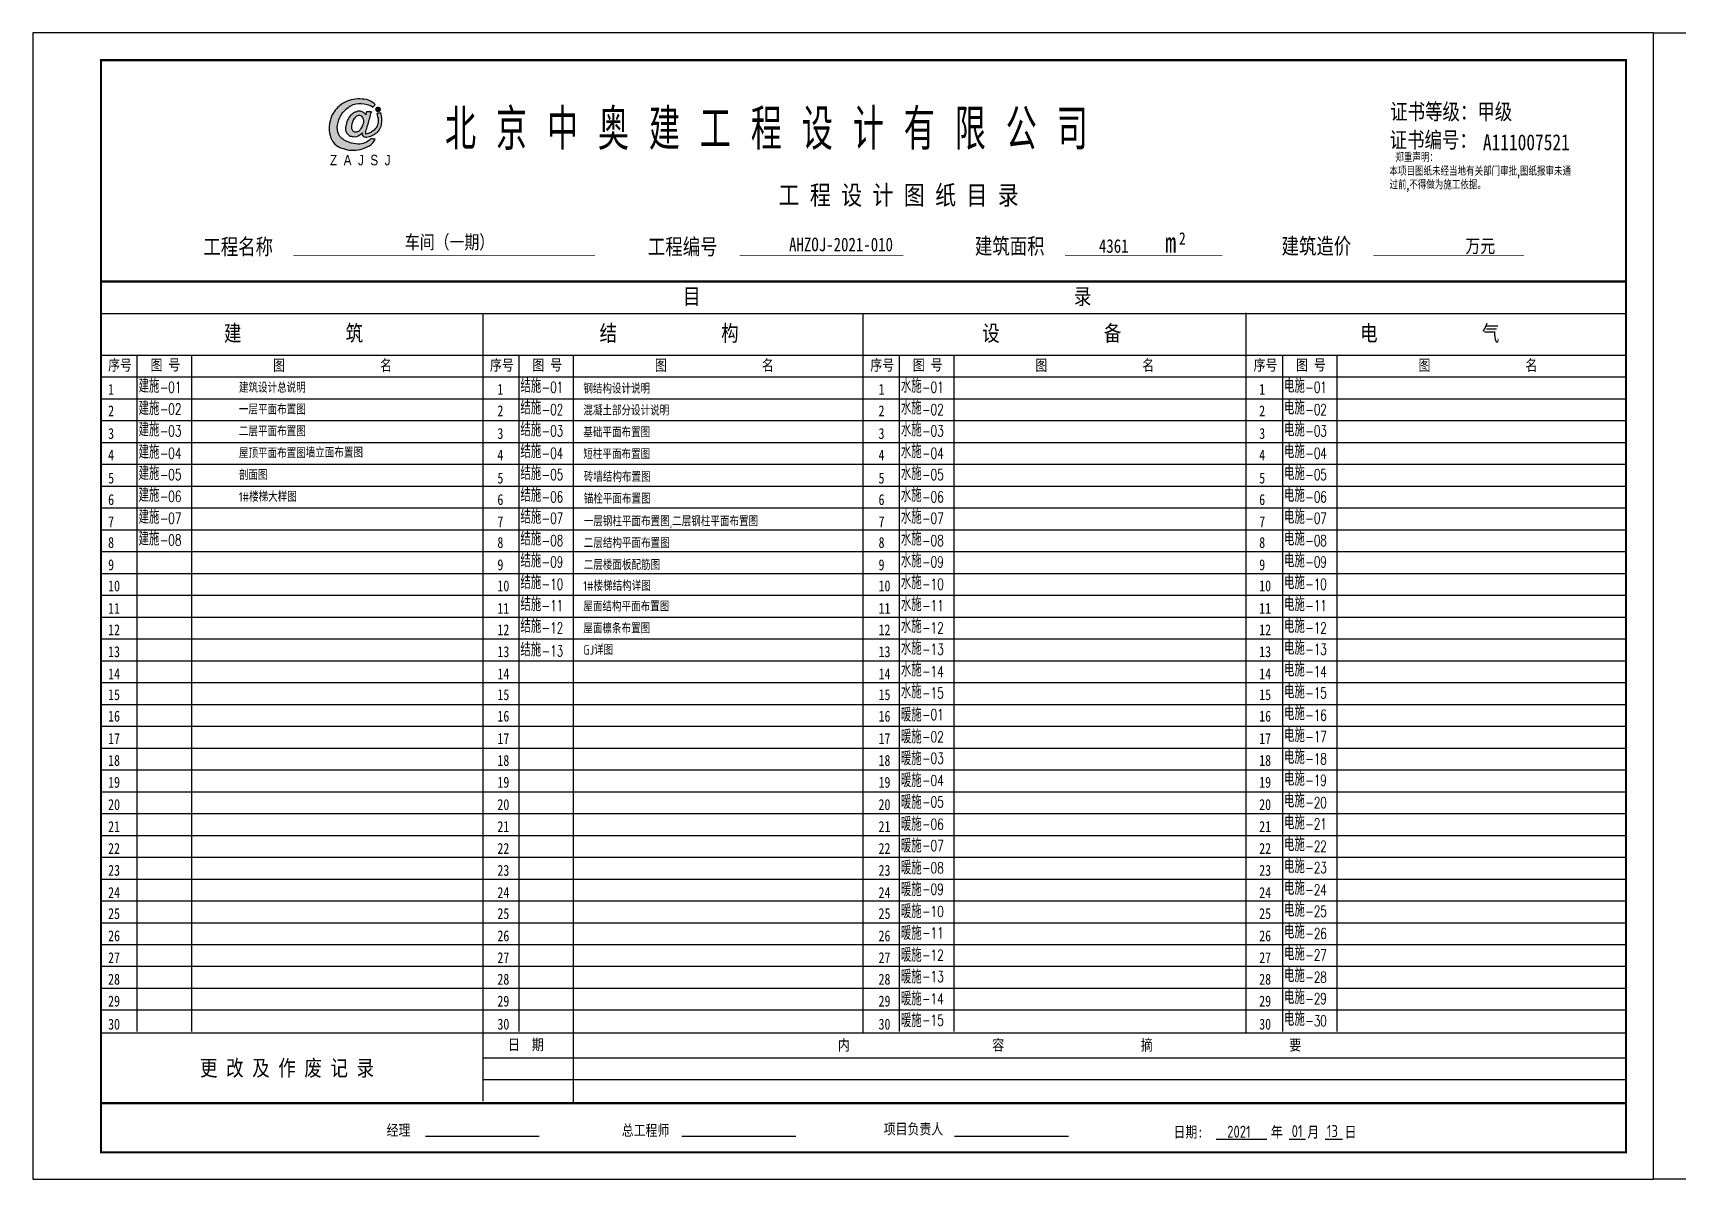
# Model space of a CAD drawing. Extents: x -89996 to 1006241, y -2176 to 440573.
# Drawn here: x -28822 to 31449, y 232896 to 274896 of the extents above; entities that cross this region are included whole.
import ezdxf
from ezdxf.enums import TextEntityAlignment as Align

# ---------------------------------------------------------------- set-up
doc = ezdxf.new("R2010")
doc.units = 0
doc.header["$LTSCALE"] = 1000
doc.header["$MEASUREMENT"] = 0
for name, color, linetype in [('BORDER', 7, 'Continuous'), ('PUB_TEXT', 7, 'Continuous'), ('PUB_TITLE', 4, 'Continuous'), ('TK', 4, 'Continuous'), ('图框文字', 120, 'Continuous'), ('图签', 3, 'Continuous')]:
    doc.layers.add(name, color=color, linetype=linetype)
doc.styles.add('$DDT_AUDIT_GENERATED_(A9)', font='', dxfattribs={"width": 0.8})
doc.styles.add('-黑体', font='tssdeng.shx', dxfattribs={"bigfont": 'tssdchn.shx'})
doc.styles.add('_HZTXT', font='tssdeng.shx', dxfattribs={"width": 0.8, "bigfont": 'tssdchn.shx'})
doc.styles.add('_ROMANS', font='ROMANS.shx', dxfattribs={"width": 0.6})
doc.styles.add('HZ', font='txt.shx', dxfattribs={"width": 0.8, "bigfont": '000hztxt.shx'})
doc.styles.get('$DDT_AUDIT_GENERATED_(A9)').set_extended_font_data('SimSun')

# ---------------------------------------------------------------- blocks, each defined once
blk = doc.blocks.new('dd')
at = {"layer": '图签'}
h = blk.add_hatch(color=5, dxfattribs=at)
h.set_gradient(color1=(0, 0, 255), color2=(36, 36, 255), one_color=1, tint=0.57)
h.paths.add_polyline_path([(452, 1270, -0.093206), (531, 1562, -0.136321), (716, 1807, -0.161039), (988, 1948, -0.108591), (1307, 1935, -0.049497), (1479, 1861, 0.062627), (1539, 1932, 0.094388), (1351, 2056, 0.136326), (854, 2062, 0.161722), (430, 1810, 0.133661), (243, 1435, 0.158414), (286, 937, 0.22517), (632, 669, 0.138663), (1107, 646, 0.074676), (1375, 753, 0.125344), (1543, 944, 0.006312), (1413, 948, -0.090385), (1244, 833, -0.096745), (1053, 797, -0.073845), (803, 850, -0.140868), (530, 1020, -0.160753)])
h = blk.add_hatch(color=5, dxfattribs=at)
h.set_gradient(color1=(0, 0, 255), color2=(36, 36, 255), one_color=1, tint=0.57)
h.paths.add_polyline_path([(1306, 1289, 0.011169), (1334, 1370, 0.005807), (1431, 1724, 0.01105), (1292, 1724, 0.016796), (1267, 1634, 0.125943), (1203, 1704, 0.083806), (1120, 1739, 0.082879), (1047, 1739, -0.008503), (952, 1710, 0.060057), (844, 1628, 0.086078), (774, 1532, 0.099424), (705, 1347, 0.12153), (690, 1225, 0.102644), (719, 1122, 0.056648), (797, 1042, 0.092914), (913, 1013, 0.194578), (1098, 1064, -0.002562), (1175, 1122, 0.064354), (1167, 1068, 0.172385), (1207, 1017, 0.105458), (1300, 1002, 0.086567), (1454, 1046, 0.047674), (1592, 1136, 0.166359), (1692, 1274, 0.096748), (1728, 1431, 0.03151), (1728, 1548, 0.041815), (1700, 1691, 0.007654), (1588, 1673, -0.009919), (1610, 1585, -0.068269), (1624, 1482, -0.105336), (1605, 1352, -0.14652), (1528, 1223, -0.070486), (1434, 1151, -0.077937), (1341, 1103, -0.127098), (1272, 1084, -0.114215), (1267, 1129, -0.007609)])
h.paths.add_polyline_path([(865, 1245, -0.099994), (863, 1328, -0.050974), (888, 1427, -0.120527), (938, 1529, -0.043888), (1002, 1595, -0.08446), (1063, 1619, -0.147309), (1127, 1607, -0.037474), (1177, 1572, -0.06931), (1209, 1507, -0.067662), (1213, 1431, -0.02676), (1211, 1413, 0.017209), (1183, 1329, -0.048815), (1120, 1223, -0.139096), (1046, 1163, -0.097991), (944, 1153, -0.085394), (909, 1169, -0.149141)], flags=16)
h = blk.add_hatch(color=1, dxfattribs=at)
h.set_gradient(color1=(255, 0, 0), color2=(255, 0, 0), tint=0.57)
h.paths.add_polyline_path([(1557, 1818, 0.386553), (1564, 1757, 0.170676), (1604, 1736, 0.082224), (1657, 1743, 0.087509), (1686, 1766, 0.264235), (1694, 1804, 0.244333), (1636, 1850, 0.30271)])
blk.add_lwpolyline([(1539, 1932, 0.094388), (1351, 2056, 0.136326), (854, 2062, 0.161722), (430, 1810, 0.133661), (243, 1435, 0.158414), (286, 937, 0.22517), (632, 669, 0.138663), (1107, 646, 0.074676), (1375, 753, 0.125344), (1543, 944, 0.006312), (1413, 948, -0.090385), (1244, 833, -0.096745), (1053, 797, -0.073845), (803, 850, -0.140868), (530, 1020, -0.160753), (452, 1270, -0.093206), (531, 1562, -0.136321), (716, 1807, -0.161039), (988, 1948, -0.108591), (1307, 1935, -0.049497), (1479, 1861, 0.062627)], format="xyb", close=True, dxfattribs=at)
for points in [[(1431, 1724, 0.011041), (1292, 1724, 0.016796), (1267, 1634, 0.125943), (1203, 1704, 0.083806), (1120, 1739, 0.082879), (1047, 1739, -0.008503), (952, 1710, 0.060057), (844, 1628, 0.086078), (774, 1532, 0.099424), (705, 1347, 0.12153), (690, 1225, 0.102644), (719, 1122, 0.056648), (797, 1042, 0.092914), (913, 1013, 0.194578), (1098, 1064, -0.002562), (1175, 1122, 0.064354), (1167, 1068, 0.172385), (1207, 1017, 0.105458), (1300, 1002, 0.086567), (1454, 1046, 0.047674), (1592, 1136, 0.166359), (1692, 1274, 0.096748), (1728, 1431, 0.03151), (1728, 1548, 0.041815), (1700, 1691, 0.007654), (1588, 1673, -0.009919), (1610, 1585, -0.068269), (1624, 1482, -0.105336), (1605, 1352, -0.14652), (1528, 1223, -0.070486), (1434, 1151, -0.077937), (1341, 1103, -0.127098), (1272, 1084, -0.114215), (1267, 1129, -0.007609), (1306, 1289, 0.011169), (1334, 1370, 0.005782), (1430, 1722, 0.069025)], [(1213, 1431, 0.067662), (1209, 1507, 0.06931), (1177, 1572, 0.037474), (1127, 1607, 0.147309), (1063, 1619, 0.08446), (1002, 1595, 0.043888), (938, 1529, 0.120527), (888, 1427, 0.050974), (863, 1328, 0.099994), (865, 1245, 0.149141), (909, 1169, 0.085394), (944, 1153, 0.097991), (1046, 1163, 0.139096), (1120, 1223, 0.048815), (1183, 1329, -0.017209), (1211, 1413, 0.02676), (1213, 1431, 0.441273)], [(1694, 1804, 0.243958), (1636, 1850, 0.303117), (1557, 1818, 0.386553), (1564, 1757, 0.170676), (1604, 1736, 0.082224), (1657, 1743, 0.087509), (1686, 1766, 0.264235), (1694, 1804, -7.823139)]]:
    blk.add_lwpolyline(points, format="xyb", dxfattribs=at)
at = {"insert": (246, 492), "char_height": 300, "width": 8000, "attachment_point": 1, "style": 'HZ'}
blk.add_mtext('{\\fArial|b0|i0|c0|p32;Z  A  J  S  J}', dxfattribs=at)

msp = doc.modelspace()

# ---------------------------------------------------------------- linework, layer by layer
at = {"color": 0}
for p, q in [((-26321.6, 263092.62), (29574.48, 263092.62)), ((-25008.48, 263079.05), (-25008.48, 238299.24)), ((-23008.48, 263079.05), (-23008.48, 238299.24)), ((-11011.85, 263079.05), (-11011.85, 238299.24)), ((-9011.85, 263079.05), (-9011.85, 235698.38)), ((2933.04, 263079.05), (2933.04, 238299.24)), ((4933.04, 263079.05), (4933.04, 238299.24)), ((16979.22, 263079.05), (16979.22, 238299.24)), ((18979.22, 263079.05), (18979.22, 238299.24)), ((-26321.6, 262292.62), (29574.48, 262292.62)), ((-26321.6, 261492.62), (29574.48, 261492.62)), ((-26321.6, 260692.62), (29574.48, 260692.62)), ((-26321.6, 259892.62), (29574.48, 259892.62)), ((-26321.6, 259092.62), (29574.48, 259092.62)), ((-26321.6, 258292.62), (29574.48, 258292.62)), ((-26321.6, 257492.62), (29574.48, 257492.62)), ((-26321.6, 256692.62), (29574.48, 256692.62)), ((-26321.6, 255892.62), (29574.48, 255892.62)), ((-26321.6, 255092.62), (29574.48, 255092.62)), ((-26321.6, 254292.62), (29574.48, 254292.62)), ((-26321.6, 253492.62), (29574.48, 253492.62)), ((-26321.6, 252692.62), (29574.48, 252692.62)), ((-26321.6, 251892.62), (29574.48, 251892.62)), ((-26321.6, 251092.62), (29574.48, 251092.62)), ((-26321.6, 250292.62), (29574.48, 250292.62)), ((-26321.6, 249492.62), (29574.48, 249492.62)), ((-26321.6, 248692.62), (29574.48, 248692.62)), ((-26321.6, 247892.62), (29574.48, 247892.62)), ((-26321.6, 247092.62), (29574.48, 247092.62)), ((-26321.6, 246292.62), (29574.48, 246292.62)), ((-26321.6, 245492.62), (29574.48, 245492.62)), ((-26321.6, 244692.62), (29574.48, 244692.62)), ((-26321.6, 243892.62), (29574.48, 243892.62)), ((-26321.6, 243092.62), (29574.48, 243092.62)), ((-26321.6, 242292.62), (29574.48, 242292.62)), ((-26321.6, 241492.62), (29574.48, 241492.62)), ((-26321.6, 240692.62), (29574.48, 240692.62)), ((-26321.6, 239892.62), (29574.48, 239892.62)), ((-26321.6, 239092.62), (29574.48, 239092.62)), ((-12329.99, 238226.57), (-12329.99, 235746.94)), ((-12329.99, 237340.72), (29578.4, 237340.72)), ((-12329.99, 236540.72), (29578.4, 236540.72)), ((-14434.1, 234474.04), (-10259.65, 234474.04)), ((-5032.7, 234474.04), (-858.26, 234474.04)), ((4959.36, 234474.04), (9133.8, 234474.04)), ((14556.69, 234359.67), (16403.88, 234359.67)), ((17233.77, 234359.67), (17822.73, 234359.67)), ((18545.54, 234359.67), (19188.04, 234359.67))]:
    msp.add_line(p, q, dxfattribs=at)
for points, const_width in [([(-19270.76, 266732.42), (-8215.65, 266732.42)], 27.6), ([(-2918.62, 266732.42), (3081.38, 266732.42)], 27.6), ([(9010.89, 266732.42), (14773.48, 266732.42)], 27.6), ([(20307.91, 266732.42), (25833.1, 266732.42)], 27.6), ([(-26359.68, 265786.63), (29593.4, 265786.63)], 82.8), ([(-26321.6, 264611.41), (29561.45, 264611.41)], 27.6), ([(-12324.97, 264629.16), (-12324.97, 238245.73)], 36.8), ([(1603.35, 264629.16), (1603.35, 238245.73)], 36.8), ([(1603.35, 264629.16), (1603.35, 238245.73)], 36.8), ([(15649.53, 264646.91), (15649.53, 238263.48)], 36.8), ([(15649.53, 264646.91), (15649.53, 238263.48)], 36.8), ([(15649.53, 264629.16), (15649.53, 238245.73)], 36.8), ([(-26356.92, 238245.73), (29562.41, 238245.73)], 27.6), ([(-26320.63, 238245.73), (29562.41, 238245.73)], 27.6), ([(-26356.92, 235681.74), (29562.41, 235681.74)], 82.8)]:
    msp.add_lwpolyline(points, dxfattribs=dict(const_width=const_width))
at = {"color": 0, "const_width": 50}
for points in [[(-26321.6, 264611.41), (29561.45, 264611.41)], [(-12324.97, 264629.16), (-12324.97, 238245.73)], [(1603.35, 264629.16), (1603.35, 238245.73)], [(15649.53, 264646.91), (15649.53, 238263.48)], [(-26320.63, 238245.73), (29562.41, 238245.73)]]:
    msp.add_lwpolyline(points, dxfattribs=at)
at = {"layer": 'BORDER', "const_width": 75}
msp.add_lwpolyline([(-26321.6, 273896.12), (29578.4, 273896.12), (29578.4, 233874.64), (-26321.6, 233874.64), (-26321.6, 273896.12)], dxfattribs=at)
at = {"layer": 'PUB_TITLE'}
for points in [[(-28821.6, 232896.12), (30578.4, 232896.12), (30578.4, 274896.12), (-28821.6, 274896.12)], [(30578.4, 232896.12), (30578.4, 274896.12), (90043.05, 274896.12), (90043.05, 232896.12)]]:
    msp.add_lwpolyline(points, close=True, dxfattribs=at)
at = {"layer": 'TK'}
msp.add_lwpolyline([(30578.4, 232896.12), (30578.4, 274896.12), (-28821.6, 274896.12), (-28821.6, 232896.12), (30578.4, 232896.12)], dxfattribs=at)

# ---------------------------------------------------------------- block references
at = {"layer": '图签', "xscale": 1.28000000026077, "yscale": 1.28000000026077, "zscale": 1.28000000026077}
msp.add_blockref('dd', (-18244.83, 269797.91), dxfattribs=at)

# ---------------------------------------------------------------- texts
at = {"style": '-黑体', "width": 0.8}
msp.add_text('北 京 中 奥 建 工 程 设 计 有 限 公 司', height=1500, dxfattribs=at).set_placement((-13715.74, 270611.98))
at = {"insert": (20905.4, 270468.28), "char_height": 300, "width": 8000, "attachment_point": 1, "style": 'HZ'}
msp.add_mtext(' 郑重声明：\\P本项目图纸未经当地有关部门审批,图纸报审未通 \\P过前,不得做为施工依据。', dxfattribs=at)
at = {"layer": 'PUB_TEXT'}
for s, height, style, width, p in [('证书等级：甲级', 585, '$DDT_AUDIT_GENERATED_(A9)', 0.8, (20934.87, 271718.98)), ('证书编号：', 585, '$DDT_AUDIT_GENERATED_(A9)', 0.8, (20914.44, 270683.37)), ('A111007521', 585, '$DDT_AUDIT_GENERATED_(A9)', 0.8, (24330.86, 270596.99)), ('工 程 设 计 图 纸 目 录', 702, '$DDT_AUDIT_GENERATED_(A9)', 0.8, (-1487.97, 268601.66)), ('工程名称', 585, '$DDT_AUDIT_GENERATED_(A9)', 0.8, (-22573.15, 266768.81)), ('工程编号', 585, '$DDT_AUDIT_GENERATED_(A9)', 0.8, (-6277.64, 266770.32)), ('建筑面积', 585, '$DDT_AUDIT_GENERATED_(A9)', 0.8, (5708.5, 266791.71)), ('建筑造价', 585, '$DDT_AUDIT_GENERATED_(A9)', 0.8, (16948.9, 266791.09)), ('目                                           录', 585, '$DDT_AUDIT_GENERATED_(A9)', 0.8, (-4990.61, 264948.01)), ('建            筑', 585, '$DDT_AUDIT_GENERATED_(A9)', 0.8, (-21816.55, 263602.21)), ('结            构', 585, '$DDT_AUDIT_GENERATED_(A9)', 0.8, (-8048.67, 263602.21)), ('设            备', 585, '$DDT_AUDIT_GENERATED_(A9)', 0.8, (5977.36, 263602.21)), ('电            气', 585, '$DDT_AUDIT_GENERATED_(A9)', 0.8, (19831.3, 263602.21)), ('序号', 400, '$DDT_AUDIT_GENERATED_(A9)', 0.8, (-26063.57, 262524.11)), ('图 号', 400, '$DDT_AUDIT_GENERATED_(A9)', 0.8, (-24508.21, 262530.51)), ('图                名', 400, '$DDT_AUDIT_GENERATED_(A9)', 0.8, (-20016.46, 262519.49)), ('序号', 400, '$DDT_AUDIT_GENERATED_(A9)', 0.8, (-12066.94, 262524.11)), ('图 号', 400, '$DDT_AUDIT_GENERATED_(A9)', 0.8, (-10511.58, 262530.51)), ('图                名', 400, '$DDT_AUDIT_GENERATED_(A9)', 0.8, (-6019.83, 262519.49)), ('序号', 400, '$DDT_AUDIT_GENERATED_(A9)', 0.8, (1877.95, 262524.11)), ('图 号', 400, '$DDT_AUDIT_GENERATED_(A9)', 0.8, (3433.31, 262530.51)), ('图                名', 400, '$DDT_AUDIT_GENERATED_(A9)', 0.8, (7925.06, 262519.49)), ('序号', 400, '$DDT_AUDIT_GENERATED_(A9)', 0.8, (15924.13, 262524.11)), ('图 号', 400, '$DDT_AUDIT_GENERATED_(A9)', 0.8, (17479.49, 262530.51)), ('图                名', 400, '$DDT_AUDIT_GENERATED_(A9)', 0.8, (21971.25, 262519.49)), ('建施', 500, '_HZTXT', 0.8, (-24946.2, 261711.68)), ('结施', 500, '_HZTXT', 0.8, (-10949.57, 261711.68)), ('水施', 500, '_HZTXT', 0.8, (2995.33, 261711.68)), ('电施', 500, '_HZTXT', 0.8, (17041.51, 261711.68)), ('1', 400, '$DDT_AUDIT_GENERATED_(A9)', 0.8, (-26063.57, 261634.89)), ('-01', 400, '_ROMANS', 0.7, (-24169.25, 261711.68)), ('1', 400, '$DDT_AUDIT_GENERATED_(A9)', 0.8, (-11793.82, 261634.89)), ('-01', 400, '_ROMANS', 0.7, (-10172.63, 261711.68)), ('1', 400, '$DDT_AUDIT_GENERATED_(A9)', 0.8, (2177.09, 261634.89)), ('-01', 400, '_ROMANS', 0.7, (3772.27, 261711.68)), ('1', 400, '$DDT_AUDIT_GENERATED_(A9)', 0.8, (16130.29, 261634.89)), ('-01', 400, '_ROMANS', 0.7, (17818.45, 261711.68)), ('2', 400, '$DDT_AUDIT_GENERATED_(A9)', 0.8, (-26063.57, 260847.71)), ('建施', 500, '_HZTXT', 0.8, (-24946.2, 260894.23)), ('-02', 400, '_ROMANS', 0.7, (-24169.25, 260911.68)), ('2', 400, '$DDT_AUDIT_GENERATED_(A9)', 0.8, (-11793.82, 260847.71)), ('结施', 500, '_HZTXT', 0.8, (-10949.57, 260911.68)), ('-02', 400, '_ROMANS', 0.7, (-10172.63, 260894.23)), ('2', 400, '$DDT_AUDIT_GENERATED_(A9)', 0.8, (2177.09, 260847.71)), ('水施', 500, '_HZTXT', 0.8, (2995.33, 260911.68)), ('-02', 400, '_ROMANS', 0.7, (3772.27, 260894.23)), ('2', 400, '$DDT_AUDIT_GENERATED_(A9)', 0.8, (16130.29, 260847.71)), ('电施', 500, '_HZTXT', 0.8, (17041.51, 260911.68)), ('-02', 400, '_ROMANS', 0.7, (17818.45, 260894.23)), ('3', 400, '$DDT_AUDIT_GENERATED_(A9)', 0.8, (-26063.57, 260016.8)), ('建施', 500, '_HZTXT', 0.8, (-24946.2, 260111.68)), ('-03', 400, '_ROMANS', 0.7, (-24169.25, 260111.68)), ('3', 400, '$DDT_AUDIT_GENERATED_(A9)', 0.8, (-11793.82, 260016.8)), ('结施', 500, '_HZTXT', 0.8, (-10949.57, 260111.68)), ('-03', 400, '_ROMANS', 0.7, (-10172.63, 260111.68)), ('3', 400, '$DDT_AUDIT_GENERATED_(A9)', 0.8, (2177.09, 260016.8)), ('水施', 500, '_HZTXT', 0.8, (2995.33, 260111.68)), ('-03', 400, '_ROMANS', 0.7, (3772.27, 260111.68)), ('3', 400, '$DDT_AUDIT_GENERATED_(A9)', 0.8, (16130.29, 260016.8)), ('电施', 500, '_HZTXT', 0.8, (17041.51, 260111.68)), ('-03', 400, '_ROMANS', 0.7, (17818.45, 260111.68)), ('建施', 500, '_HZTXT', 0.8, (-24946.2, 259294.23)), ('结施', 500, '_HZTXT', 0.8, (-10949.57, 259311.68)), ('水施', 500, '_HZTXT', 0.8, (2995.33, 259311.68)), ('电施', 500, '_HZTXT', 0.8, (17041.51, 259311.68)), ('4', 400, '$DDT_AUDIT_GENERATED_(A9)', 0.8, (-26063.57, 259229.62)), ('-04', 400, '_ROMANS', 0.7, (-24169.25, 259294.23)), ('4', 400, '$DDT_AUDIT_GENERATED_(A9)', 0.8, (-11793.82, 259229.62)), ('-04', 400, '_ROMANS', 0.7, (-10172.63, 259294.23)), ('4', 400, '$DDT_AUDIT_GENERATED_(A9)', 0.8, (2177.09, 259229.62)), ('-04', 400, '_ROMANS', 0.7, (3772.27, 259294.23)), ('4', 400, '$DDT_AUDIT_GENERATED_(A9)', 0.8, (16130.29, 259229.62)), ('-04', 400, '_ROMANS', 0.7, (17818.45, 259294.23)), ('5', 400, '$DDT_AUDIT_GENERATED_(A9)', 0.8, (-26063.57, 258384.13)), ('建施', 500, '_HZTXT', 0.8, (-24946.2, 258511.68)), ('-05', 400, '_ROMANS', 0.7, (-24169.25, 258511.68)), ('5', 400, '$DDT_AUDIT_GENERATED_(A9)', 0.8, (-11793.82, 258384.13)), ('结施', 500, '_HZTXT', 0.8, (-10949.57, 258511.68)), ('-05', 400, '_ROMANS', 0.7, (-10172.63, 258511.68)), ('5', 400, '$DDT_AUDIT_GENERATED_(A9)', 0.8, (2177.09, 258384.13)), ('水施', 500, '_HZTXT', 0.8, (2995.33, 258511.68)), ('-05', 400, '_ROMANS', 0.7, (3772.27, 258511.68)), ('5', 400, '$DDT_AUDIT_GENERATED_(A9)', 0.8, (16130.29, 258384.13)), ('电施', 500, '_HZTXT', 0.8, (17041.51, 258511.68)), ('-05', 400, '_ROMANS', 0.7, (17818.45, 258511.68)), ('6', 400, '$DDT_AUDIT_GENERATED_(A9)', 0.8, (-26063.57, 257596.95)), ('建施', 500, '_HZTXT', 0.8, (-24946.2, 257711.68)), ('-06', 400, '_ROMANS', 0.7, (-24169.25, 257711.68)), ('6', 400, '$DDT_AUDIT_GENERATED_(A9)', 0.8, (-11793.82, 257596.95)), ('结施', 500, '_HZTXT', 0.8, (-10949.57, 257711.68)), ('-06', 400, '_ROMANS', 0.7, (-10172.63, 257694.23)), ('6', 400, '$DDT_AUDIT_GENERATED_(A9)', 0.8, (2177.09, 257596.95)), ('水施', 500, '_HZTXT', 0.8, (2995.33, 257711.68)), ('-06', 400, '_ROMANS', 0.7, (3772.27, 257694.23)), ('6', 400, '$DDT_AUDIT_GENERATED_(A9)', 0.8, (16130.29, 257596.95)), ('电施', 500, '_HZTXT', 0.8, (17041.51, 257711.68)), ('-06', 400, '_ROMANS', 0.7, (17818.45, 257694.23)), ('建施', 500, '_HZTXT', 0.8, (-24946.2, 256911.68)), ('结施', 500, '_HZTXT', 0.8, (-10949.57, 256911.68)), ('水施', 500, '_HZTXT', 0.8, (2995.33, 256911.68)), ('电施', 500, '_HZTXT', 0.8, (17041.51, 256911.68)), ('7', 400, '$DDT_AUDIT_GENERATED_(A9)', 0.8, (-26063.57, 256780.62)), ('-07', 400, '_ROMANS', 0.7, (-24169.25, 256911.68)), ('7', 400, '$DDT_AUDIT_GENERATED_(A9)', 0.8, (-11793.82, 256780.62)), ('-07', 400, '_ROMANS', 0.7, (-10172.63, 256911.68)), ('7', 400, '$DDT_AUDIT_GENERATED_(A9)', 0.8, (2177.09, 256780.62)), ('-07', 400, '_ROMANS', 0.7, (3772.27, 256911.68)), ('7', 400, '$DDT_AUDIT_GENERATED_(A9)', 0.8, (16130.29, 256780.62)), ('-07', 400, '_ROMANS', 0.7, (17818.45, 256911.68)), ('8', 400, '$DDT_AUDIT_GENERATED_(A9)', 0.8, (-26063.57, 256022.59)), ('建施', 500, '_HZTXT', 0.8, (-24946.2, 256111.68)), ('-08', 400, '_ROMANS', 0.7, (-24169.25, 256111.68)), ('8', 400, '$DDT_AUDIT_GENERATED_(A9)', 0.8, (-11793.82, 256022.59)), ('结施', 500, '_HZTXT', 0.8, (-10949.57, 256111.68)), ('-08', 400, '_ROMANS', 0.7, (-10172.63, 256094.23)), ('8', 400, '$DDT_AUDIT_GENERATED_(A9)', 0.8, (2177.09, 256022.59)), ('水施', 500, '_HZTXT', 0.8, (2995.33, 256111.68)), ('-08', 400, '_ROMANS', 0.7, (3772.27, 256094.23)), ('8', 400, '$DDT_AUDIT_GENERATED_(A9)', 0.8, (16130.29, 256022.59)), ('电施', 500, '_HZTXT', 0.8, (17041.51, 256111.68)), ('-08', 400, '_ROMANS', 0.7, (17818.45, 256094.23)), ('9', 400, '$DDT_AUDIT_GENERATED_(A9)', 0.8, (-26063.57, 255206.26)), ('9', 400, '$DDT_AUDIT_GENERATED_(A9)', 0.8, (-11793.82, 255206.26)), ('结施', 500, '_HZTXT', 0.8, (-10949.57, 255311.68)), ('-09', 400, '_ROMANS', 0.7, (-10172.63, 255311.68)), ('9', 400, '$DDT_AUDIT_GENERATED_(A9)', 0.8, (2177.09, 255206.26)), ('水施', 500, '_HZTXT', 0.8, (2995.33, 255311.68)), ('-09', 400, '_ROMANS', 0.7, (3772.27, 255311.68)), ('9', 400, '$DDT_AUDIT_GENERATED_(A9)', 0.8, (16130.29, 255206.26)), ('电施', 500, '_HZTXT', 0.8, (17041.51, 255311.68)), ('-09', 400, '_ROMANS', 0.7, (17818.45, 255311.68)), ('结施', 500, '_HZTXT', 0.8, (-10949.57, 254511.68)), ('水施', 500, '_HZTXT', 0.8, (2995.33, 254511.68)), ('电施', 500, '_HZTXT', 0.8, (17041.51, 254511.68)), ('10', 400, '$DDT_AUDIT_GENERATED_(A9)', 0.8, (-26063.57, 254433.66)), ('10', 400, '$DDT_AUDIT_GENERATED_(A9)', 0.8, (-11793.82, 254433.66)), ('-10', 400, '_ROMANS', 0.7, (-10172.63, 254494.23)), ('10', 400, '$DDT_AUDIT_GENERATED_(A9)', 0.8, (2177.09, 254433.66)), ('-10', 400, '_ROMANS', 0.7, (3772.27, 254494.23)), ('10', 400, '$DDT_AUDIT_GENERATED_(A9)', 0.8, (16130.29, 254433.66)), ('-10', 400, '_ROMANS', 0.7, (17818.45, 254494.23)), ('11', 400, '$DDT_AUDIT_GENERATED_(A9)', 0.8, (-26063.57, 253610.65)), ('11', 400, '$DDT_AUDIT_GENERATED_(A9)', 0.8, (-11793.82, 253610.65)), ('结施', 500, '_HZTXT', 0.8, (-10949.57, 253711.68)), ('-11', 400, '_ROMANS', 0.7, (-10172.63, 253711.68)), ('11', 400, '$DDT_AUDIT_GENERATED_(A9)', 0.8, (2177.09, 253610.65)), ('水施', 500, '_HZTXT', 0.8, (2995.33, 253711.68)), ('-11', 400, '_ROMANS', 0.7, (3772.27, 253711.68)), ('11', 400, '$DDT_AUDIT_GENERATED_(A9)', 0.8, (16130.29, 253610.65)), ('电施', 500, '_HZTXT', 0.8, (17041.51, 253711.68)), ('-11', 400, '_ROMANS', 0.7, (17818.45, 253711.68)), ('12', 400, '$DDT_AUDIT_GENERATED_(A9)', 0.8, (-26063.57, 252823.47)), ('12', 400, '$DDT_AUDIT_GENERATED_(A9)', 0.8, (-11793.82, 252823.47)), ('结施', 500, '_HZTXT', 0.8, (-10949.57, 252911.68)), ('-12', 400, '_ROMANS', 0.7, (-10172.63, 252894.23)), ('12', 400, '$DDT_AUDIT_GENERATED_(A9)', 0.8, (2177.09, 252823.47)), ('水施', 500, '_HZTXT', 0.8, (2995.33, 252911.68)), ('-12', 400, '_ROMANS', 0.7, (3772.27, 252894.23)), ('12', 400, '$DDT_AUDIT_GENERATED_(A9)', 0.8, (16130.29, 252823.47)), ('电施', 500, '_HZTXT', 0.8, (17041.51, 252911.68)), ('-12', 400, '_ROMANS', 0.7, (17818.45, 252894.23)), ('结施', 500, '_HZTXT', 0.8, (-10949.57, 252048.62)), ('水施', 500, '_HZTXT', 0.8, (2995.33, 252111.68)), ('电施', 500, '_HZTXT', 0.8, (17041.51, 252111.68)), ('13', 400, '$DDT_AUDIT_GENERATED_(A9)', 0.8, (-26063.57, 252021.71)), ('13', 400, '$DDT_AUDIT_GENERATED_(A9)', 0.8, (-11793.82, 252021.71)), ('-13', 400, '_ROMANS', 0.7, (-10172.63, 252048.62)), ('13', 400, '$DDT_AUDIT_GENERATED_(A9)', 0.8, (2177.09, 252021.71)), ('-13', 400, '_ROMANS', 0.7, (3772.27, 252111.68)), ('13', 400, '$DDT_AUDIT_GENERATED_(A9)', 0.8, (16130.29, 252021.71)), ('-13', 400, '_ROMANS', 0.7, (17818.45, 252111.68)), ('14', 400, '$DDT_AUDIT_GENERATED_(A9)', 0.8, (-26063.57, 251205.38)), ('14', 400, '$DDT_AUDIT_GENERATED_(A9)', 0.8, (-11793.82, 251205.38)), ('14', 400, '$DDT_AUDIT_GENERATED_(A9)', 0.8, (2177.09, 251205.38)), ('水施', 500, '_HZTXT', 0.8, (2995.33, 251311.68)), ('-14', 400, '_ROMANS', 0.7, (3772.27, 251294.23)), ('14', 400, '$DDT_AUDIT_GENERATED_(A9)', 0.8, (16130.29, 251205.38)), ('电施', 500, '_HZTXT', 0.8, (17041.51, 251311.68)), ('-14', 400, '_ROMANS', 0.7, (17818.45, 251294.23)), ('15', 400, '$DDT_AUDIT_GENERATED_(A9)', 0.8, (-26063.57, 250447.35)), ('15', 400, '$DDT_AUDIT_GENERATED_(A9)', 0.8, (-11793.82, 250447.35)), ('15', 400, '$DDT_AUDIT_GENERATED_(A9)', 0.8, (2177.09, 250447.35)), ('水施', 500, '_HZTXT', 0.8, (2995.33, 250511.68)), ('-15', 400, '_ROMANS', 0.7, (3772.27, 250511.68)), ('15', 400, '$DDT_AUDIT_GENERATED_(A9)', 0.8, (16130.29, 250447.35)), ('电施', 500, '_HZTXT', 0.8, (17041.51, 250511.68)), ('-15', 400, '_ROMANS', 0.7, (17818.45, 250511.68)), ('暖施', 500, '_HZTXT', 0.8, (2995.33, 249661.52)), ('电施', 500, '_HZTXT', 0.8, (17041.51, 249711.68)), ('16', 400, '$DDT_AUDIT_GENERATED_(A9)', 0.8, (-26063.57, 249660.17)), ('16', 400, '$DDT_AUDIT_GENERATED_(A9)', 0.8, (-11793.82, 249660.17)), ('16', 400, '$DDT_AUDIT_GENERATED_(A9)', 0.8, (2177.09, 249660.17)), ('-01', 400, '_ROMANS', 0.7, (3772.27, 249718.3)), ('16', 400, '$DDT_AUDIT_GENERATED_(A9)', 0.8, (16130.29, 249660.17)), ('-16', 400, '_ROMANS', 0.7, (17818.45, 249694.23)), ('17', 400, '$DDT_AUDIT_GENERATED_(A9)', 0.8, (-26063.57, 248840.04)), ('17', 400, '$DDT_AUDIT_GENERATED_(A9)', 0.8, (-11793.82, 248840.04)), ('17', 400, '$DDT_AUDIT_GENERATED_(A9)', 0.8, (2177.09, 248840.04)), ('暖施', 500, '_HZTXT', 0.8, (2995.33, 248861.52)), ('-02', 400, '_ROMANS', 0.7, (3772.27, 248900.85)), ('17', 400, '$DDT_AUDIT_GENERATED_(A9)', 0.8, (16130.29, 248840.04)), ('电施', 500, '_HZTXT', 0.8, (17041.51, 248911.68)), ('-17', 400, '_ROMANS', 0.7, (17818.45, 248911.68)), ('18', 400, '$DDT_AUDIT_GENERATED_(A9)', 0.8, (-26063.57, 248038.28)), ('18', 400, '$DDT_AUDIT_GENERATED_(A9)', 0.8, (-11793.82, 248038.28)), ('18', 400, '$DDT_AUDIT_GENERATED_(A9)', 0.8, (2177.09, 248038.28)), ('暖施', 500, '_HZTXT', 0.8, (2995.33, 248061.52)), ('-03', 400, '_ROMANS', 0.7, (3772.27, 248118.3)), ('18', 400, '$DDT_AUDIT_GENERATED_(A9)', 0.8, (16130.29, 248038.28)), ('电施', 500, '_HZTXT', 0.8, (17041.51, 248111.68)), ('-18', 400, '_ROMANS', 0.7, (17818.45, 248094.23)), ('暖施', 500, '_HZTXT', 0.8, (2995.33, 247261.52)), ('电施', 500, '_HZTXT', 0.8, (17041.51, 247311.68)), ('19', 400, '$DDT_AUDIT_GENERATED_(A9)', 0.8, (-26063.57, 247236.52)), ('19', 400, '$DDT_AUDIT_GENERATED_(A9)', 0.8, (-11793.82, 247236.52)), ('19', 400, '$DDT_AUDIT_GENERATED_(A9)', 0.8, (2177.09, 247236.52)), ('-04', 400, '_ROMANS', 0.7, (3772.27, 247300.85)), ('19', 400, '$DDT_AUDIT_GENERATED_(A9)', 0.8, (16130.29, 247236.52)), ('-19', 400, '_ROMANS', 0.7, (17818.45, 247311.68)), ('20', 400, '$DDT_AUDIT_GENERATED_(A9)', 0.8, (-26063.57, 246420.19)), ('20', 400, '$DDT_AUDIT_GENERATED_(A9)', 0.8, (-11793.82, 246420.19)), ('20', 400, '$DDT_AUDIT_GENERATED_(A9)', 0.8, (2177.09, 246420.19)), ('暖施', 500, '_HZTXT', 0.8, (2995.33, 246461.52)), ('-05', 400, '_ROMANS', 0.7, (3772.27, 246518.3)), ('20', 400, '$DDT_AUDIT_GENERATED_(A9)', 0.8, (16130.29, 246420.19)), ('电施', 500, '_HZTXT', 0.8, (17041.51, 246511.68)), ('-20', 400, '_ROMANS', 0.7, (17818.45, 246494.23)), ('21', 400, '$DDT_AUDIT_GENERATED_(A9)', 0.8, (-26063.57, 245614.31)), ('21', 400, '$DDT_AUDIT_GENERATED_(A9)', 0.8, (-11793.82, 245614.31)), ('21', 400, '$DDT_AUDIT_GENERATED_(A9)', 0.8, (2177.09, 245614.31)), ('暖施', 500, '_HZTXT', 0.8, (2995.33, 245661.52)), ('-06', 400, '_ROMANS', 0.7, (3772.27, 245700.85)), ('21', 400, '$DDT_AUDIT_GENERATED_(A9)', 0.8, (16130.29, 245614.31)), ('电施', 500, '_HZTXT', 0.8, (17041.51, 245711.68)), ('-21', 400, '_ROMANS', 0.7, (17818.45, 245711.68)), ('暖施', 500, '_HZTXT', 0.8, (2995.33, 244861.52)), ('-07', 400, '_ROMANS', 0.7, (3772.27, 244918.3)), ('电施', 500, '_HZTXT', 0.8, (17041.51, 244911.68)), ('22', 400, '$DDT_AUDIT_GENERATED_(A9)', 0.8, (-26063.57, 244812.56)), ('22', 400, '$DDT_AUDIT_GENERATED_(A9)', 0.8, (-11793.82, 244812.56)), ('22', 400, '$DDT_AUDIT_GENERATED_(A9)', 0.8, (2177.09, 244812.56)), ('22', 400, '$DDT_AUDIT_GENERATED_(A9)', 0.8, (16130.29, 244812.56)), ('-22', 400, '_ROMANS', 0.7, (17818.45, 244894.23)), ('23', 400, '$DDT_AUDIT_GENERATED_(A9)', 0.8, (-26063.57, 244010.8)), ('23', 400, '$DDT_AUDIT_GENERATED_(A9)', 0.8, (-11793.82, 244010.8)), ('23', 400, '$DDT_AUDIT_GENERATED_(A9)', 0.8, (2177.09, 244010.8)), ('暖施', 500, '_HZTXT', 0.8, (2995.33, 244061.52)), ('-08', 400, '_ROMANS', 0.7, (3772.27, 244100.85)), ('23', 400, '$DDT_AUDIT_GENERATED_(A9)', 0.8, (16130.29, 244010.8)), ('电施', 500, '_HZTXT', 0.8, (17041.51, 244111.68)), ('-23', 400, '_ROMANS', 0.7, (17818.45, 244111.68)), ('24', 400, '$DDT_AUDIT_GENERATED_(A9)', 0.8, (-26063.57, 243194.46)), ('24', 400, '$DDT_AUDIT_GENERATED_(A9)', 0.8, (-11793.82, 243194.46)), ('24', 400, '$DDT_AUDIT_GENERATED_(A9)', 0.8, (2177.09, 243194.46)), ('暖施', 500, '_HZTXT', 0.8, (2995.33, 243261.52)), ('-09', 400, '_ROMANS', 0.7, (3772.27, 243318.3)), ('24', 400, '$DDT_AUDIT_GENERATED_(A9)', 0.8, (16130.29, 243194.46)), ('电施', 500, '_HZTXT', 0.8, (17041.51, 243311.68)), ('-24', 400, '_ROMANS', 0.7, (17818.45, 243294.23)), ('暖施', 500, '_HZTXT', 0.8, (2995.33, 242461.52)), ('-10', 400, '_ROMANS', 0.7, (3772.27, 242500.85)), ('电施', 500, '_HZTXT', 0.8, (17041.51, 242511.68)), ('-25', 400, '_ROMANS', 0.7, (17818.45, 242511.68)), ('25', 400, '$DDT_AUDIT_GENERATED_(A9)', 0.8, (-26063.57, 242426.88)), ('25', 400, '$DDT_AUDIT_GENERATED_(A9)', 0.8, (-11793.82, 242426.88)), ('25', 400, '$DDT_AUDIT_GENERATED_(A9)', 0.8, (2177.09, 242426.88)), ('25', 400, '$DDT_AUDIT_GENERATED_(A9)', 0.8, (16130.29, 242426.88)), ('26', 400, '$DDT_AUDIT_GENERATED_(A9)', 0.8, (-26063.57, 241610.55)), ('26', 400, '$DDT_AUDIT_GENERATED_(A9)', 0.8, (-11793.82, 241610.55)), ('26', 400, '$DDT_AUDIT_GENERATED_(A9)', 0.8, (2177.09, 241610.55)), ('暖施', 500, '_HZTXT', 0.8, (2995.33, 241661.52)), ('-11', 400, '_ROMANS', 0.7, (3772.27, 241718.3)), ('26', 400, '$DDT_AUDIT_GENERATED_(A9)', 0.8, (16130.29, 241610.55)), ('电施', 500, '_HZTXT', 0.8, (17041.51, 241711.68)), ('-26', 400, '_ROMANS', 0.7, (17818.45, 241694.23)), ('27', 400, '$DDT_AUDIT_GENERATED_(A9)', 0.8, (-26063.57, 240808.79)), ('27', 400, '$DDT_AUDIT_GENERATED_(A9)', 0.8, (-11793.82, 240808.79)), ('27', 400, '$DDT_AUDIT_GENERATED_(A9)', 0.8, (2177.09, 240808.79)), ('暖施', 500, '_HZTXT', 0.8, (2995.33, 240861.52)), ('-12', 400, '_ROMANS', 0.7, (3772.27, 240900.85)), ('27', 400, '$DDT_AUDIT_GENERATED_(A9)', 0.8, (16130.29, 240808.79)), ('电施', 500, '_HZTXT', 0.8, (17041.51, 240911.68)), ('-27', 400, '_ROMANS', 0.7, (17818.45, 240911.68)), ('暖施', 500, '_HZTXT', 0.8, (2995.33, 240061.52)), ('-13', 400, '_ROMANS', 0.7, (3772.27, 240118.3)), ('电施', 500, '_HZTXT', 0.8, (17041.51, 240111.68)), ('-28', 400, '_ROMANS', 0.7, (17818.45, 240094.23)), ('28', 400, '$DDT_AUDIT_GENERATED_(A9)', 0.8, (-26063.57, 240021.61)), ('28', 400, '$DDT_AUDIT_GENERATED_(A9)', 0.8, (-11793.82, 240021.61)), ('28', 400, '$DDT_AUDIT_GENERATED_(A9)', 0.8, (2177.09, 240021.61)), ('28', 400, '$DDT_AUDIT_GENERATED_(A9)', 0.8, (16130.29, 240021.61)), ('29', 400, '$DDT_AUDIT_GENERATED_(A9)', 0.8, (-26063.57, 239219.85)), ('29', 400, '$DDT_AUDIT_GENERATED_(A9)', 0.8, (-11793.82, 239219.85)), ('29', 400, '$DDT_AUDIT_GENERATED_(A9)', 0.8, (2177.09, 239219.85)), ('暖施', 500, '_HZTXT', 0.8, (2995.33, 239261.52)), ('-14', 400, '_ROMANS', 0.7, (3772.27, 239300.85)), ('29', 400, '$DDT_AUDIT_GENERATED_(A9)', 0.8, (16130.29, 239219.85)), ('电施', 500, '_HZTXT', 0.8, (17041.51, 239311.68)), ('-29', 400, '_ROMANS', 0.7, (17818.45, 239311.68)), ('30', 400, '$DDT_AUDIT_GENERATED_(A9)', 0.8, (-26063.57, 238374.37)), ('30', 400, '$DDT_AUDIT_GENERATED_(A9)', 0.8, (-11793.82, 238374.37)), ('30', 400, '$DDT_AUDIT_GENERATED_(A9)', 0.8, (2177.09, 238374.37)), ('暖施', 500, '_HZTXT', 0.8, (2995.33, 238461.52)), ('-15', 400, '_ROMANS', 0.7, (3772.27, 238518.3)), ('30', 400, '$DDT_AUDIT_GENERATED_(A9)', 0.8, (16130.29, 238374.37)), ('电施', 500, '_HZTXT', 0.8, (17041.51, 238511.68)), ('-30', 400, '_ROMANS', 0.7, (17818.45, 238494.23)), ('日  期', 400, '$DDT_AUDIT_GENERATED_(A9)', 0.8, (-11403.46, 237622.28)), ('内                        容                       摘                       要', 400, '$DDT_AUDIT_GENERATED_(A9)', 0.8, (685.44, 237610.36)), ('更 改 及 作 废 记 录', 585, '$DDT_AUDIT_GENERATED_(A9)', 0.8, (-22694.6, 236674.93)), ('经理 ', 400, '$DDT_AUDIT_GENERATED_(A9)', 0.8, (-15855.18, 234489.35)), ('总工程师', 400, '$DDT_AUDIT_GENERATED_(A9)', 0.8, (-7236.82, 234483.52)), ('项目负责人', 400, '$DDT_AUDIT_GENERATED_(A9)', 0.8, (2365.27, 234535.06)), ('日期:', 400, '$DDT_AUDIT_GENERATED_(A9)', 0.8, (12989.09, 234421.09))]:
    msp.add_text(s, height=height, dxfattribs=dict(at, style=style, width=width)).set_placement(p)
at = {"layer": 'PUB_TEXT', "color": 1, "style": '$DDT_AUDIT_GENERATED_(A9)', "width": 0.8}
msp.add_text('车间（一期）', height=500, dxfattribs=at).set_placement((-13549.29, 266981.94), align=Align.CENTER)
at = {"layer": 'PUB_TEXT', "color": 1, "width": 0.8}
for s, height, style, p in [('AHZOJ-2021-010', 500, '$DDT_AUDIT_GENERATED_(A9)', (-1103.07, 266893.22)), ('4361', 500, '$DDT_AUDIT_GENERATED_(A9)', (10254.64, 266838.69)), ('2021', 441.71, '-黑体', (14957.45, 234411.56)), ('01', 441.71, '-黑体', (17320.1, 234433.78)), ('13', 441.71, '-黑体', (18610.17, 234433.78))]:
    msp.add_text(s, height=height, dxfattribs=dict(at, style=style)).set_placement(p)
at = {"layer": 'PUB_TEXT', "color": 0, "style": '$DDT_AUDIT_GENERATED_(A9)', "width": 0.8}
for s, height, p in [('m', 750, (12677.11, 266840.23)), ('万元', 500, (23690.6, 266838.69)), ('年  ', 400, (16555.58, 234421.09)), ('月  ', 400, (17894.14, 234421.09)), ('日', 400, (19259.46, 234421.09))]:
    msp.add_text(s, height=height, dxfattribs=at).set_placement(p)
msp.add_text('2', height=450, dxfattribs=at).set_placement((13190.5, 267590.23), align=Align.TOP_LEFT)
at = {"layer": '图框文字', "color": 11, "style": '_HZTXT', "width": 0.8}
for s, p in [('建筑设计总说明', (-21269.47, 261715.96)), ('钢结构设计说明', (-8645.14, 261680.45)), ('一层平面布置图', (-21269.47, 260915.96)), ('混凝土部分设计说明', (-8645.14, 260880.45)), ('二层平面布置图', (-21269.47, 260115.96)), ('基础平面布置图', (-8645.14, 260080.45)), ('屋顶平面布置图', (-21269.47, 259315.96)), ('墙立面布置图', (-18821.97, 259333.95)), ('短柱平面布置图', (-8645.14, 259280.45)), ('剖面图', (-21269.47, 258515.96)), ('砖墙结构布置图', (-8628.7, 258447.63)), ('1#楼梯大样图', (-21269.47, 257715.96)), ('锚栓平面布置图', (-8628.7, 257647.63)), ('一层钢柱平面布置图,二层钢柱平面布置图', (-8628.7, 256821.25)), ('二层结构平面布置图', (-8628.7, 256021.25)), ('二层楼面板配筋图', (-8628.7, 255221.25)), ('1#楼梯结构详图', (-8645.14, 254454.07)), ('屋面结构平面布置图', (-8645.14, 253699.2)), ('屋面檩条布置图', (-8645.14, 252897.08)), ('GJ详图', (-8641.23, 252109.18))]:
    msp.add_text(s, height=350, dxfattribs=at).set_placement(p)

doc.saveas('drawing.dxf')
